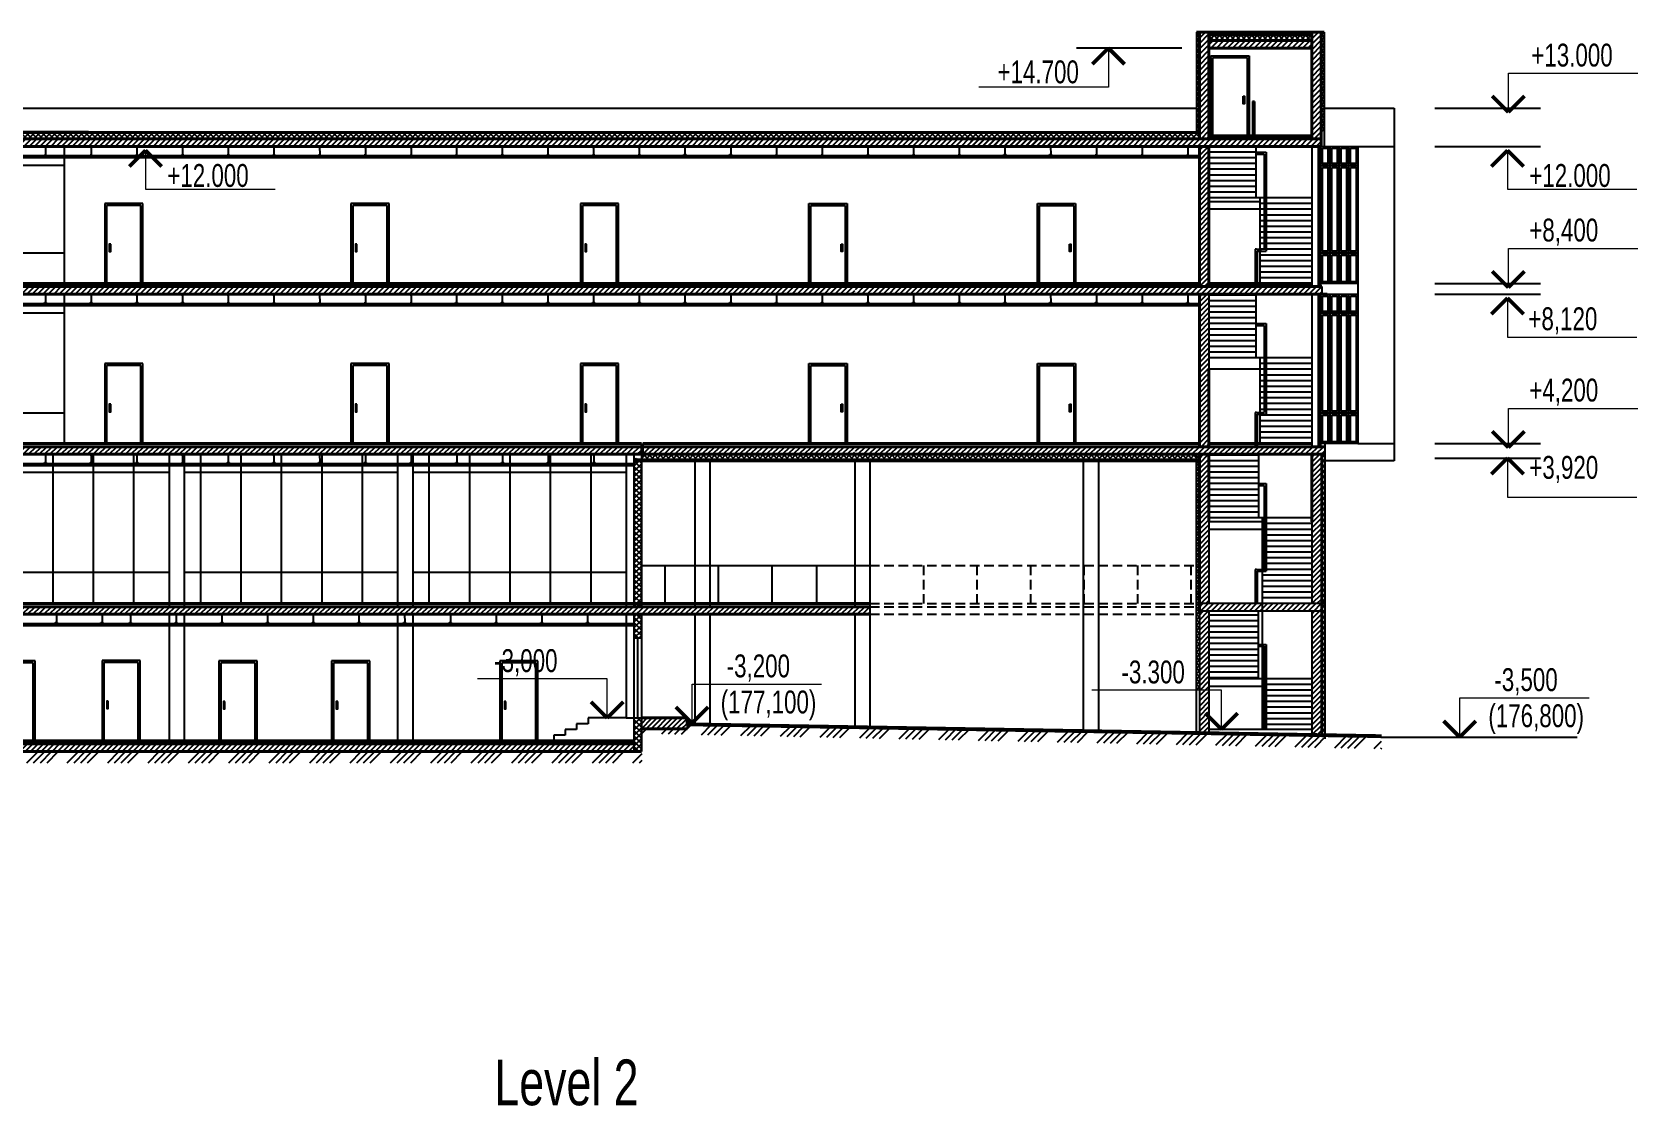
# Model space of a CAD drawing. Header units: millimetres. Extents: x 72758 to 367830, y 150032 to 293149.
# Drawn here: x 284293 to 326449, y 237085 to 265266 of the extents above; entities that cross this region are included whole.
import ezdxf

# ---------------------------------------------------------------- set-up
doc = ezdxf.new("R2010")
doc.units = ezdxf.units.MM
doc.linetypes.add('CENTER', pattern=[2, 1.25, -0.25, 0.25, -0.25])
doc.linetypes.add('HIDDEN', pattern=[0.375, 0.25, -0.125])
doc.layers.add('4', color=34, linetype='Continuous')
doc.layers.add('AX2', color=163, linetype='CENTER')
doc.styles.get("Standard").update_dxf_attribs({"font": 'Arial.ttf'})
pattern_1 = [(45, (-1134431.66, 332221.21), (-70.710678, 70.710678), [])]
pattern_2 = [(45, (-1140151.69, 332521.21), (-70.710678, 70.710678), []), (135, (-1140151.69, 332521.21), (-70.710678, -70.710678), [])]
pattern_3 = [(45, (-1140151.69, 332221.21), (-70.710678, 70.710678), []), (135, (-1140151.69, 332221.21), (-70.710678, -70.710678), [])]
pattern_4 = [(45, (-572189.51, -38287.37), (-70.710678, 70.710678), [])]
pattern_5 = [(45, (-139405.34, 317069.97), (-66.29126, 66.29126), [])]
pattern_6 = [(45, (396679.4, 424375.96), (-530.33, 530.33), []), (45, (396856.2, 424375.96), (-530.33, 530.33), []), (45, (397033, 424375.96), (-530.33, 530.33), []), (45, (397209.8, 424375.96), (-530.33, 530.33), [])]

# ---------------------------------------------------------------- blocks, each defined once
blk = doc.blocks.new('O2')
at = {"layer": 'AX2', "linetype": 'Continuous', "lineweight": 0, "ltscale": 500}
for p, q in [((0, 5.12), (17, 5.12)), ((0, 0), (0, 5.12))]:
    blk.add_line(p, q, dxfattribs=at)
at = {"layer": 'AX2', "linetype": 'Continuous', "lineweight": 0, "ltscale": 500, "const_width": 0.5}
for points in [[(0, 0), (-2.12, 2.12)], [(0, 0), (2.12, 2.12)]]:
    blk.add_lwpolyline(points, dxfattribs=at)
blk = doc.blocks.new('A$C06651536')
at = {"layer": '4', "ltscale": 2000}
for p, q in [((0, 2100), (1000, 2100)), ((0, 0), (0, 2100)), ((50, 2050), (950, 2050)), ((50, 0), (50, 2050)), ((950, 2050), (950, 0)), ((1000, 2100), (1000, 0))]:
    blk.add_line(p, q, dxfattribs=at)
blk.add_lwpolyline([(842, 1035), (878, 1035), (878, 838), (842, 838)], close=True, dxfattribs=at)

msp = doc.modelspace()

# ---------------------------------------------------------------- hatches: boundary and pattern name
at = {"ltscale": 2000}
h = msp.add_hatch(dxfattribs=at)
h.set_pattern_fill('ANSI37', color=0, scale=800, style=0)
h.set_pattern_definition([(135, (1541681.72, 336121.21), (70.710678, 70.710678), []), (45, (1541681.72, 336121.21), (70.710678, -70.710678), [])])
h.paths.add_polyline_path([(314938, 262646), (314858, 262646), (314858, 265266), (314938, 265266)])
at = {"linetype": 'Continuous', "ltscale": 2000}
h = msp.add_hatch(dxfattribs=at)
h.set_pattern_fill('ANSI31', color=0, scale=800, style=0)
h.set_pattern_definition([(45, (-575339.48, -37987.37), (-70.710678, 70.710678), [])])
h.paths.add_polyline_path([(314988, 262466), (315188, 262466), (315188, 265266), (314938, 265266), (314938, 262466)])
h.paths.add_polyline_path([(317886, 265046), (317886, 264846), (317886, 262466), (318136, 262466), (318136, 265266), (317886, 265266)])
h.paths.add_polyline_path([(315188, 264846), (317886, 264846), (317886, 265046), (315188, 265046), (315188, 264846)])
at = {"ltscale": 2000}
h = msp.add_hatch(dxfattribs=at)
h.set_pattern_fill('ANSI37', color=0, scale=800, style=0)
h.set_pattern_definition([(45, (-908608.19, 336101.21), (-70.710678, 70.710678), []), (135, (-908608.19, 336101.21), (-70.710678, -70.710678), [])])
h.paths.add_polyline_path([(317886, 265046), (315188, 265046), (315188, 265186), (317886, 265186), (317886, 265046)])
h = msp.add_hatch(dxfattribs=at)
h.set_pattern_fill('ANSI37', color=0, scale=800, style=0)
h.set_pattern_definition([(45, (-908608.19, 336121.21), (-70.710678, 70.710678), []), (135, (-908608.19, 336121.21), (-70.710678, -70.710678), [])])
h.paths.add_polyline_path([(318216, 262646), (318136, 262646), (318136, 265266), (318216, 265266)])
h = msp.add_hatch(dxfattribs=at)
h.set_pattern_fill('ANSI37', color=0, scale=800, style=0)
h.set_pattern_definition(pattern_2)
h.paths.add_polyline_path([(311828, 262486), (279267, 262486), (279267, 262626), (311828, 262626)])
h = msp.add_hatch(dxfattribs=at)
h.set_pattern_fill('ANSI31', color=0, scale=800, style=0)
h.set_pattern_definition(pattern_1)
h.paths.add_polyline_path([(312088, 262466), (281599, 262466), (281599, 262266), (312088, 262266)])
h = msp.add_hatch(dxfattribs=at)
h.set_pattern_fill('ANSI37', color=0, scale=800, style=0)
h.set_pattern_definition(pattern_2)
h.paths.add_polyline_path([(314938, 262486), (309090, 262486), (309090, 262626), (314938, 262626)])
h.paths.add_polyline_path([(308827, 262486), (309090, 262486), (309090, 262626), (308827, 262626), (308827, 262486)])
h = msp.add_hatch(dxfattribs=at)
h.set_pattern_fill('ANSI31', color=0, scale=800, style=0)
h.set_pattern_definition([(45, (-1134583.96, 332221.21), (-70.710678, 70.710678), [])])
h.paths.add_polyline_path([(308938, 262266), (314938, 262266), (314938, 262466), (308938, 262466)])
h.paths.add_polyline_path([(314938, 262266), (314988, 262266), (318138, 262266), (318136, 262466), (314988, 262466), (314938, 262466)])
at = {"linetype": 'Continuous', "ltscale": 2000}
h = msp.add_hatch(dxfattribs=at)
h.set_pattern_fill('ANSI31', color=0, scale=750, style=0)
h.set_pattern_definition(pattern_5)
h.paths.add_polyline_path([(314938, 254386), (315188, 254386), (315188, 256416), (315188, 258386), (314938, 258386)])
h.paths.add_polyline_path([(314938, 258586), (315188, 258586), (315188, 260616), (315188, 262266), (314988, 262266), (314938, 262266)])
at = {"ltscale": 2000}
h = msp.add_hatch(dxfattribs=at)
h.set_pattern_fill('ANSI31', color=0, scale=800, style=0)
h.set_pattern_definition(pattern_1)
h.paths.add_polyline_path([(278890, 258386), (278490, 258386), (271811, 258386), (271411, 258386), (264596, 258386), (264596, 258586), (271411, 258586), (271660, 258586), (271811, 258586), (278490, 258586), (278890, 258586)])
h.paths.add_polyline_path([(288085, 258386), (285138, 258386), (282254, 258386), (281854, 258386), (280483, 258386), (280087, 258386), (280083, 258386), (279935, 258386), (278931, 258386), (278931, 258586), (279935, 258586), (280083, 258586), (280483, 258586), (281854, 258586), (282254, 258586), (288085, 258586)])
h.paths.add_polyline_path([(264555, 258386), (263196, 258386), (262796, 258386), (259465, 258386), (259465, 258586), (262796, 258586), (263196, 258586), (264555, 258586)])
h = msp.add_hatch(dxfattribs=at)
h.set_pattern_fill('ANSI31', color=0, scale=800, style=0)
h.set_pattern_definition(pattern_1)
h.paths.add_polyline_path([(294088, 254186), (300088, 254186), (300088, 254386), (294088, 254386)])
h.paths.add_polyline_path([(288088, 254186), (294088, 254186), (294088, 254386), (288088, 254386)])
h.paths.add_polyline_path([(288088, 258386), (294088, 258386), (294088, 258586), (288088, 258586)])
h.paths.add_polyline_path([(294088, 258386), (300088, 258386), (300088, 258586), (294088, 258586)])
h.paths.add_polyline_path([(300088, 258386), (305888, 258386), (305888, 258586), (300088, 258586)])
h.paths.add_polyline_path([(305888, 254186), (300324, 254186), (300324, 254386), (305888, 254386)])
h.paths.add_polyline_path([(300288, 254186), (300088, 254186), (300088, 254386), (300288, 254386)])
h = msp.add_hatch(dxfattribs=at)
h.set_pattern_fill('ANSI31', color=0, scale=800, style=0)
h.set_pattern_definition(pattern_1)
h.paths.add_polyline_path([(305913, 254186), (314938, 254186), (318229, 254186), (318229, 254386), (314938, 254386), (305913, 254386)])
h.paths.add_polyline_path([(305913, 258386), (318153, 258386), (318153, 258586), (305913, 258586)])
h = msp.add_hatch(dxfattribs=at)
h.set_pattern_fill('ANSI31', color=0, scale=800, style=0)
h.set_pattern_definition(pattern_1)
h.paths.add_polyline_path([(278890, 254186), (278490, 254186), (271811, 254186), (271411, 254186), (264596, 254186), (264596, 254386), (265136, 254386), (271411, 254386), (271811, 254386), (278490, 254386), (278890, 254386)])
h.paths.add_polyline_path([(288085, 254186), (287888, 254186), (286958, 254186), (285896, 254186), (284834, 254186), (283772, 254186), (282711, 254186), (282288, 254186), (281888, 254186), (280483, 254186), (280087, 254186), (279935, 254186), (278931, 254186), (278931, 254386), (279935, 254386), (280083, 254386), (280483, 254386), (281854, 254386), (282254, 254386), (288085, 254386)])
h.paths.add_polyline_path([(264555, 254186), (264317, 254186), (264166, 254186), (263196, 254186), (262796, 254186), (259465, 254186), (259465, 254386), (262796, 254386), (263196, 254386), (264555, 254386)])
h = msp.add_hatch(dxfattribs=at)
h.set_pattern_fill('ANSI37', color=0, scale=800, style=0)
h.set_pattern_definition(pattern_3)
h.paths.add_polyline_path([(300288, 250186), (300088, 250186), (300088, 250266), (300088, 254086), (300288, 254086)])
h.paths.add_polyline_path([(300288, 249366), (300088, 249366), (300088, 249986), (300288, 249986)])
h.paths.add_polyline_path([(300288, 246674), (300088, 246674), (300088, 247266), (300288, 247266)])
h = msp.add_hatch(dxfattribs=at)
h.set_pattern_fill('ANSI37', color=0, scale=800, style=0)
h.set_pattern_definition(pattern_3)
h.paths.add_polyline_path([(300288, 254051), (300288, 254186), (300324, 254186), (314938, 254186), (314938, 254051)])
h = msp.add_hatch(dxfattribs=at)
h.set_pattern_fill('ANSI37', color=0, scale=800, style=0)
h.set_pattern_definition(pattern_3)
h.paths.add_polyline_path([(314854, 247992), (314938, 247992), (314938, 249986), (314938, 250066), (314938, 250266), (314938, 253999), (314854, 253999)])
h.paths.add_polyline_path([(318150, 250266), (318229, 250266), (318229, 254012), (318229, 254186), (318150, 254186)])
h.paths.add_polyline_path([(318229, 246717), (318229, 250066), (318150, 250066), (318150, 246719)])
h.paths.add_polyline_path([(318229, 250066), (318229, 250266), (318150, 250266), (318150, 250066)])
h.paths.add_polyline_path([(314938, 254051), (314938, 254186), (314854, 254186), (314854, 254051)])
h.paths.add_polyline_path([(314854, 253999), (314938, 253999), (314938, 254051), (314854, 254051)])
at = {"linetype": 'Continuous', "ltscale": 2000}
h = msp.add_hatch(dxfattribs=at)
h.set_pattern_fill('ANSI31', color=0, scale=750, style=0)
h.set_pattern_definition(pattern_5)
h.paths.add_polyline_path([(317888, 254186), (318150, 254186), (318150, 250266), (317888, 250266), (317888, 250416), (317888, 250566), (317888, 250716), (317888, 250866), (317888, 251016), (317888, 251166), (317888, 251316), (317888, 251466), (317888, 251616), (317888, 251766), (317888, 251916), (317888, 252066), (317888, 252216), (317888, 252366), (317888, 252416), (317888, 252516), (317888, 254186)])
h.paths.add_polyline_path([(314938, 253999), (314938, 250266), (315188, 250266), (315188, 252216), (315188, 252416), (315188, 254186), (314938, 254186), (314938, 254051)])
h.paths.add_polyline_path([(318150, 246815), (317888, 246819), (317888, 246918), (317888, 246968), (317888, 249986), (317888, 250066), (318150, 250066)])
h.paths.add_polyline_path([(315188, 247992), (315188, 248096), (315188, 248296), (315188, 249986), (315188, 250066), (314938, 250066), (314938, 249986), (314938, 247992)])
h.paths.add_polyline_path([(315188, 247298), (315188, 246968), (315188, 246918), (315188, 246865), (314938, 246870), (314938, 247992), (315188, 247992)])
h = msp.add_hatch(dxfattribs=at)
h.set_pattern_fill('ANSI31', color=0, scale=800, style=0)
h.set_pattern_definition(pattern_4)
h.paths.add_polyline_path([(300088, 249986), (299888, 249986), (294288, 249986), (293888, 249986), (288288, 249986), (287888, 249986), (282588, 249986), (282188, 249986), (280694, 249986), (280294, 249986), (278931, 249986), (278931, 250186), (280145, 250186), (280297, 250186), (280694, 250186), (287888, 250186), (288288, 250186), (293888, 250186), (294288, 250186), (299888, 250186), (300088, 250186)])
h.paths.add_polyline_path([(278698, 249986), (278698, 250186), (278490, 250186), (271811, 250186), (271605, 250186), (271605, 249986)])
h.paths.add_polyline_path([(278890, 249986), (278698, 249986), (278698, 250186), (278890, 250186)])
h = msp.add_hatch(dxfattribs=at)
h.set_pattern_fill('ANSI31', color=0, scale=800, style=0)
h.set_pattern_definition(pattern_4)
h.paths.add_polyline_path([(300088, 249986), (300288, 249986), (300288, 250186), (300088, 250186)])
h = msp.add_hatch(dxfattribs=at)
h.set_pattern_fill('ANSI31', color=0, scale=800, style=0)
h.set_pattern_definition(pattern_4)
h.paths.add_polyline_path([(300288, 249986), (301688, 249986), (302088, 249986), (305891, 249986), (306288, 249986), (306288, 250186), (305890, 250186), (302088, 250186), (301688, 250186), (300288, 250186)])
at = {"ltscale": 2000}
h = msp.add_hatch(dxfattribs=at)
h.set_pattern_fill('ANSI31', color=0, scale=800, style=0)
h.set_pattern_definition([(45, (-1137581.63, 332221.21), (-70.710678, 70.710678), [])])
h.paths.add_polyline_path([(314938, 250266), (315111, 250266), (315161, 250266), (315188, 250266), (316191, 250266), (316241, 250266), (316400, 250266), (316450, 250266), (316488, 250266), (316488, 250066), (315188, 250066), (314938, 250066)])
h.paths.add_polyline_path([(316588, 250066), (316588, 250266), (317888, 250266), (318138, 250266), (318138, 250066), (317888, 250066)])
h.paths.add_polyline_path([(316488, 250066), (316488, 250266), (316588, 250266), (316588, 250066)])
at = {"linetype": 'Continuous', "ltscale": 2000}
h = msp.add_hatch(dxfattribs=at)
h.set_pattern_fill('ANSI31', color=0, scale=750, style=0)
h.set_pattern_definition(pattern_5)
h.paths.add_polyline_path([(300288, 247266), (301477, 247266), (301488, 247255), (301488, 247099), (301488, 246979), (300288, 246979)])
h = msp.add_hatch(dxfattribs=at)
h.set_pattern_fill('ANSI34', color=0, scale=1000, style=0)
h.set_pattern_definition(pattern_6)
h.paths.add_polyline_path([(318088, 246492), (318088, 246816), (317888, 246819), (315188, 246865), (314938, 246870), (314854, 246871), (312288, 246915), (312088, 246918), (312088, 246616)])
h.paths.add_polyline_path([(312088, 246616), (312088, 246918), (311888, 246922), (306288, 247017), (306088, 247021), (306088, 246740)])
h.paths.add_polyline_path([(300288, 246860), (301888, 246827), (306088, 246740), (306088, 247021), (305892, 247024), (302088, 247089), (301688, 247096), (301488, 247099), (301488, 246979), (300288, 246979)])
h.paths.add_polyline_path([(319722, 246458), (319722, 246766), (319722, 246788), (318229, 246813), (318150, 246815), (318088, 246816), (318088, 246492)])
at = {"ltscale": 2000}
h = msp.add_hatch(dxfattribs=at)
h.set_pattern_fill('ANSI37', color=0, scale=800, style=0)
h.set_pattern_definition(pattern_3)
h.paths.add_polyline_path([(300088, 246386), (300288, 246386), (300288, 246684), (300088, 246684), (300088, 246684), (300088, 246386), (300088, 246386)])
at = {"linetype": 'Continuous', "ltscale": 2000}
h = msp.add_hatch(dxfattribs=at)
h.set_pattern_fill('ANSI34', color=0, scale=1000, style=0)
h.set_pattern_definition(pattern_6)
h.paths.add_polyline_path([(264625, 246386), (300307, 246386), (300307, 246091), (264625, 246091)])
h = msp.add_hatch(dxfattribs=at)
h.set_pattern_fill('ANSI31', color=0, scale=800, style=0)
h.set_pattern_definition(pattern_4)
h.paths.add_polyline_path([(294088, 246386), (294088, 246586), (293888, 246586), (288288, 246586), (288088, 246586), (288088, 246386)])
h.paths.add_polyline_path([(299888, 246386), (299888, 246586), (294288, 246586), (294088, 246586), (294088, 246386)])
h.paths.add_polyline_path([(288088, 246386), (288088, 246586), (287888, 246586), (282588, 246586), (282388, 246586), (282388, 246386)])
h.paths.add_polyline_path([(282388, 246386), (282388, 246586), (282188, 246586), (280498, 246586), (280498, 246386)])
h.paths.add_polyline_path([(280498, 246386), (278931, 246386), (278931, 246586), (280294, 246586), (280498, 246586)])
h.paths.add_polyline_path([(278890, 246386), (278698, 246386), (278698, 246586), (278890, 246586)])
h = msp.add_hatch(dxfattribs=at)
h.set_pattern_fill('ANSI31', color=0, scale=800, style=0)
h.set_pattern_definition(pattern_4)
h.paths.add_polyline_path([(300088, 246386), (300088, 246386), (300088, 246586), (300088, 246586), (299888, 246586), (299888, 246386)])

# ---------------------------------------------------------------- linework, layer by layer
at = {"color": 0, "lineweight": 40, "ltscale": 2000}
for p, q in [((314858, 265266), (318216, 265266)), ((314938, 265266), (314938, 262466)), ((315188, 265266), (315188, 262466)), ((317886, 265266), (317886, 265046)), ((318136, 265266), (318138, 262266)), ((315188, 265046), (317886, 265046)), ((315188, 264846), (317886, 264846)), ((317886, 265046), (317886, 264846)), ((317886, 264846), (317886, 262466)), ((279067, 262266), (314988, 262266)), ((279267, 262466), (318136, 262466)), ((314938, 262266), (314938, 258586)), ((314988, 262266), (318138, 262266)), ((315188, 262546), (317886, 262546)), ((315188, 262266), (315188, 260616)), ((315188, 260616), (315188, 258586)), ((278931, 258666), (314938, 258666)), ((278931, 258586), (318153, 258586)), ((315188, 258666), (317888, 258666)), ((317888, 258666), (315188, 258666)), ((278931, 258386), (318288, 258386)), ((314938, 258386), (314938, 254386)), ((315188, 256416), (315188, 254386)), ((315188, 256416), (315188, 254386)), ((315188, 256416), (315188, 254386)), ((278931, 254466), (300288, 254466)), ((278931, 254386), (300288, 254386)), ((300324, 254466), (314938, 254466)), ((300324, 254386), (314938, 254386)), ((314938, 254386), (318229, 254386)), ((317888, 254466), (315188, 254466)), ((316332, 254466), (315188, 254466)), ((278931, 254186), (300288, 254186)), ((300324, 254186), (314938, 254186)), ((314938, 254186), (318229, 254186)), ((314938, 254186), (314938, 249986)), ((315188, 254186), (315188, 252416)), ((317888, 254186), (317888, 252416)), ((318150, 254186), (318150, 246815)), ((278931, 250266), (293888, 250266)), ((278931, 250186), (293888, 250186)), ((293888, 250266), (306288, 250266)), ((293888, 250186), (306288, 250186)), ((278931, 249986), (293888, 249986)), ((293888, 249986), (306288, 249986)), ((300288, 247266), (301488, 247266)), ((301488, 247266), (301488, 247099)), ((278931, 246666), (300088, 246666)), ((301488, 246979), (300288, 246979)), ((278931, 246586), (300088, 246586)), ((278931, 246386), (300288, 246386))]:
    msp.add_line(p, q, dxfattribs=at)
at = {"color": 0, "ltscale": 2000}
for p, q in [((314858, 265266), (314858, 262646)), ((315188, 265206), (317886, 265206)), ((315188, 265186), (317886, 265186)), ((318216, 265266), (318216, 262266)), ((314476, 264846), (311711, 264846)), ((315188, 264846), (315188, 262466)), ((315188, 264846), (315188, 262466)), ((278890, 263266), (314858, 263266)), ((316332, 263446), (316332, 262546)), ((316382, 263446), (316332, 263446)), ((316382, 263446), (316382, 262546)), ((318216, 263266), (320048, 263266)), ((321118, 263266), (323889, 263266)), ((279267, 262646), (314938, 262646)), ((285774, 262646), (279267, 262646)), ((279267, 262626), (314938, 262626)), ((285774, 262626), (279267, 262626)), ((279267, 262486), (314938, 262486)), ((315188, 262266), (315188, 260816)), ((315188, 262266), (315188, 260816)), ((316420, 262266), (316420, 260916)), ((317888, 262266), (317888, 260816)), ((317888, 262266), (317888, 260816)), ((318008, 262266), (320048, 262266)), ((321118, 262266), (323889, 262266)), ((314938, 262016), (280297, 262016)), ((314938, 261966), (280297, 261966)), ((316420, 262116), (315188, 262116)), ((316420, 261966), (315188, 261966)), ((316420, 261816), (315188, 261816)), ((316420, 262116), (316688, 262116)), ((316420, 262066), (316638, 262066)), ((316638, 262066), (316638, 259566)), ((316688, 262116), (316688, 259516)), ((316420, 261666), (315188, 261666)), ((316420, 261516), (315188, 261516)), ((316420, 261366), (315188, 261366)), ((316420, 261216), (315188, 261216)), ((316420, 261066), (315188, 261066)), ((316620, 260916), (315188, 260916)), ((316520, 260816), (315188, 260816)), ((315188, 260616), (315188, 258586)), ((315188, 260616), (315188, 258586)), ((316520, 260616), (315188, 260616)), ((316520, 260916), (316520, 258666)), ((317888, 260766), (316520, 260766)), ((317888, 260766), (316520, 260766)), ((317888, 260616), (316520, 260616)), ((317888, 260616), (316520, 260616)), ((317888, 260916), (316620, 260916)), ((317888, 260816), (317888, 260616)), ((317888, 260616), (317888, 258586)), ((317888, 260616), (317888, 258586)), ((317888, 260466), (316520, 260466)), ((317888, 260316), (316520, 260316)), ((317888, 260166), (316520, 260166)), ((317888, 260016), (316520, 260016)), ((317888, 259866), (316520, 259866)), ((317888, 259716), (316520, 259716)), ((316438, 259566), (316400, 259566)), ((316400, 259566), (316400, 258666)), ((316438, 259566), (316570, 259566)), ((316450, 259516), (316450, 258666)), ((316450, 259516), (316688, 259516)), ((317888, 259566), (316520, 259566)), ((317888, 259416), (316520, 259416)), ((317888, 259266), (316520, 259266)), ((317888, 259116), (316520, 259116)), ((317888, 258966), (316520, 258966)), ((317888, 258816), (316520, 258816)), ((317888, 258666), (316520, 258666)), ((321118, 258666), (323889, 258666)), ((314938, 258136), (280297, 258136)), ((314938, 258086), (280297, 258086)), ((315188, 258386), (315188, 256616)), ((315188, 258386), (315188, 256616)), ((315188, 258386), (315188, 256616)), ((315188, 258386), (315188, 256616)), ((315188, 258386), (315188, 256616)), ((315188, 258386), (315188, 256416)), ((316420, 258366), (315188, 258366)), ((316420, 258366), (315188, 258366)), ((316420, 258216), (315188, 258216)), ((316420, 258066), (315188, 258066)), ((316420, 258386), (317888, 258386)), ((316420, 258386), (316420, 256716)), ((317888, 258386), (317888, 256616)), ((317888, 258386), (317888, 256616)), ((317888, 258386), (317888, 256616)), ((317888, 258386), (317888, 256616)), ((321118, 258386), (323889, 258386)), ((316420, 257916), (315188, 257916)), ((316420, 257766), (315188, 257766)), ((316420, 257616), (315188, 257616)), ((316420, 257616), (316688, 257616)), ((316688, 257616), (316688, 255236)), ((316420, 257466), (315188, 257466)), ((316420, 257316), (315188, 257316)), ((316420, 257166), (315188, 257166)), ((316420, 257566), (316638, 257566)), ((316638, 257566), (316638, 255286)), ((316420, 257016), (315188, 257016)), ((316420, 256866), (315188, 256866)), ((316620, 256716), (315188, 256716)), ((316520, 256416), (315188, 256416)), ((316520, 256716), (316520, 254466)), ((317888, 256566), (316520, 256566)), ((317888, 256416), (316520, 256416)), ((316570, 256416), (316520, 256416)), ((317888, 256716), (316620, 256716)), ((317888, 256616), (317888, 256416)), ((317888, 256416), (317888, 254386)), ((317888, 256416), (317888, 254386)), ((317888, 256266), (316520, 256266)), ((317888, 256116), (316520, 256116)), ((317888, 255966), (316520, 255966)), ((317888, 255816), (316520, 255816)), ((317888, 255666), (316520, 255666)), ((317888, 255516), (316520, 255516)), ((316438, 255286), (316400, 255286)), ((316400, 255286), (316400, 254386)), ((316438, 255286), (316638, 255286)), ((316450, 255236), (316450, 254386)), ((316450, 255236), (316688, 255236)), ((317888, 255366), (316520, 255366)), ((317888, 255216), (316520, 255216)), ((317888, 255066), (316520, 255066)), ((317888, 254916), (316520, 254916)), ((317888, 254766), (316520, 254766)), ((315188, 254466), (317888, 254466)), ((317888, 254616), (316520, 254616)), ((317888, 254466), (316520, 254466)), ((319099, 254466), (320048, 254466)), ((321118, 254466), (323889, 254466)), ((300088, 253936), (280297, 253936)), ((300088, 253886), (280297, 253886)), ((287888, 254186), (287888, 250186)), ((288288, 254186), (288288, 250186)), ((293888, 254186), (293888, 250186)), ((294288, 254186), (294288, 250186)), ((299888, 254186), (299888, 250186)), ((314938, 254051), (300088, 254051)), ((314938, 253999), (300088, 253999)), ((300288, 254186), (300288, 250186)), ((301688, 253999), (301688, 250186)), ((302088, 253999), (302088, 250186)), ((305888, 253999), (305890, 250186)), ((306288, 253999), (306288, 247004)), ((311888, 253999), (311888, 246891)), ((312288, 253999), (312288, 246882)), ((316488, 254166), (315188, 254166)), ((315188, 254106), (315188, 252216)), ((316488, 254016), (315188, 254016)), ((316488, 253866), (315188, 253866)), ((316420, 254186), (317888, 254186)), ((316488, 254186), (316488, 252516)), ((320048, 254012), (318229, 254012)), ((321118, 254086), (323889, 254086)), ((316488, 253716), (315188, 253716)), ((316488, 253716), (315188, 253716)), ((316488, 253566), (315188, 253566)), ((316488, 253566), (315188, 253566)), ((316488, 253416), (315188, 253416)), ((316488, 253416), (316688, 253416)), ((316488, 253366), (316638, 253366)), ((316638, 253366), (316638, 251166)), ((316688, 253416), (316688, 251116)), ((316488, 253266), (315188, 253266)), ((316488, 253116), (315188, 253116)), ((316488, 252966), (315188, 252966)), ((316488, 252816), (315188, 252816)), ((316488, 252666), (315188, 252666)), ((316620, 252516), (315188, 252516)), ((316588, 252416), (315188, 252416)), ((315188, 252216), (315188, 250266)), ((315188, 252216), (315188, 250266)), ((316588, 252216), (315188, 252216)), ((316588, 252516), (316588, 250266)), ((317888, 252366), (316588, 252366)), ((317888, 252216), (316588, 252216)), ((317888, 252516), (316620, 252516)), ((317888, 252416), (317888, 252216)), ((317888, 252216), (317888, 250266)), ((317888, 252066), (316588, 252066)), ((317888, 251916), (316588, 251916)), ((317888, 251766), (316588, 251766)), ((300288, 251266), (306288, 251266)), ((300900, 251266), (300900, 250266)), ((302305, 251266), (302305, 250266)), ((303710, 251266), (303710, 250266)), ((304883, 251266), (304883, 250266)), ((317888, 251616), (316588, 251616)), ((317888, 251466), (316588, 251466)), ((317888, 251316), (316588, 251316)), ((316438, 251166), (316400, 251166)), ((316400, 251166), (316400, 250266)), ((316438, 251166), (316570, 251166)), ((316450, 251116), (316450, 250266)), ((316450, 251116), (316688, 251116)), ((317888, 251166), (316588, 251166)), ((317888, 251016), (316588, 251016)), ((317888, 250866), (316588, 250866)), ((317888, 250716), (316588, 250716)), ((317888, 250566), (316588, 250566)), ((317888, 250416), (316588, 250416)), ((318229, 250266), (314938, 250266)), ((318229, 250066), (314938, 250066)), ((315188, 250066), (315188, 249986)), ((316420, 250266), (316382, 250266)), ((316488, 248296), (316488, 250066)), ((317888, 250266), (316520, 250266)), ((317888, 250066), (317888, 249986)), ((286385, 249736), (264985, 249736)), ((286385, 249686), (264985, 249686)), ((300088, 249736), (286129, 249736)), ((300088, 249686), (286129, 249686)), ((287888, 249986), (287888, 246586)), ((288288, 249986), (288288, 246586)), ((293888, 249986), (293888, 246586)), ((294288, 249986), (294288, 246586)), ((299888, 249986), (299888, 247266)), ((300288, 249986), (300288, 246386)), ((301688, 249986), (301688, 247098)), ((302088, 249986), (302088, 247090)), ((305891, 249986), (305892, 247013)), ((314938, 249986), (314938, 246870)), ((315188, 249986), (315188, 246865)), ((316488, 249966), (315188, 249966)), ((316488, 249816), (315188, 249816)), ((316488, 249666), (315188, 249666)), ((317888, 249986), (317888, 246819)), ((316488, 249516), (315188, 249516)), ((316488, 249366), (315188, 249366)), ((316488, 249216), (315188, 249216)), ((316488, 249196), (316688, 249196)), ((316488, 249146), (316638, 249146)), ((316638, 249146), (316638, 246968)), ((316688, 249196), (316688, 246968)), ((316488, 249066), (315188, 249066)), ((316488, 248916), (315188, 248916)), ((316488, 248766), (315188, 248766)), ((316488, 248616), (315188, 248616)), ((316488, 248466), (315188, 248466)), ((316488, 248316), (315188, 248316)), ((317888, 248296), (315188, 248296)), ((316588, 248096), (315188, 248096)), ((317888, 248146), (316588, 248146)), ((317888, 247996), (316588, 247996)), ((317888, 247846), (316588, 247846)), ((317888, 247696), (316588, 247696)), ((317888, 247546), (316588, 247546)), ((317888, 247396), (316588, 247396)), ((317888, 247246), (316588, 247246)), ((317888, 247096), (316588, 247096))]:
    msp.add_line(p, q, dxfattribs=at)
at = {"color": 0, "linetype": 'Continuous', "ltscale": 2000}
for p, q in [((320048, 263266), (320048, 254012)), ((284616, 262257), (284667, 262257)), ((284641, 262267), (284642, 262049)), ((285138, 262266), (285138, 258666)), ((285816, 262256), (285867, 262256)), ((285841, 262266), (285842, 262048)), ((287016, 262255), (287067, 262255)), ((287041, 262265), (287042, 262047)), ((288216, 262254), (288267, 262254)), ((288241, 262264), (288242, 262046)), ((289416, 262253), (289467, 262253)), ((289441, 262263), (289442, 262045)), ((290616, 262252), (290667, 262252)), ((290641, 262262), (290642, 262044)), ((291816, 262251), (291867, 262251)), ((291841, 262261), (291842, 262043)), ((293016, 262250), (293067, 262250)), ((293041, 262260), (293042, 262042)), ((294216, 262249), (294267, 262249)), ((294241, 262259), (294242, 262041)), ((295407, 262253), (295458, 262253)), ((295432, 262263), (295433, 262046)), ((296607, 262252), (296658, 262252)), ((296632, 262262), (296633, 262045)), ((297807, 262251), (297858, 262251)), ((297832, 262261), (297833, 262044)), ((299007, 262250), (299058, 262250)), ((299032, 262260), (299033, 262043)), ((300207, 262249), (300258, 262249)), ((300232, 262259), (300233, 262042)), ((301407, 262259), (301458, 262259)), ((301432, 262269), (301433, 262051)), ((302607, 262258), (302658, 262258)), ((302607, 262258), (302658, 262258)), ((302632, 262268), (302633, 262050)), ((302632, 262268), (302633, 262050)), ((303807, 262257), (303858, 262257)), ((303807, 262257), (303858, 262257)), ((303832, 262267), (303833, 262049)), ((303832, 262267), (303833, 262049)), ((305007, 262256), (305058, 262256)), ((305007, 262256), (305058, 262256)), ((305032, 262266), (305033, 262048)), ((305032, 262266), (305033, 262048)), ((306207, 262255), (306258, 262255)), ((306232, 262265), (306233, 262047)), ((307407, 262256), (307458, 262256)), ((307432, 262266), (307433, 262048)), ((308607, 262255), (308658, 262255)), ((308632, 262265), (308633, 262047)), ((309807, 262259), (309858, 262259)), ((309832, 262269), (309833, 262051)), ((311007, 262258), (311058, 262258)), ((311032, 262268), (311033, 262050)), ((312207, 262257), (312258, 262257)), ((312232, 262267), (312233, 262049)), ((313407, 262256), (313458, 262256)), ((313432, 262266), (313433, 262048)), ((314607, 262256), (314658, 262256)), ((314632, 262266), (314633, 262048)), ((318052, 262266), (318052, 258586)), ((318088, 262266), (318088, 258586)), ((318116, 262266), (318116, 258586)), ((319099, 262266), (319099, 254466)), ((284614, 262017), (284614, 262049)), ((284614, 262049), (284673, 262049)), ((284673, 262017), (284673, 262049)), ((285814, 262016), (285814, 262048)), ((285814, 262048), (285873, 262048)), ((285873, 262016), (285873, 262048)), ((287014, 262015), (287014, 262047)), ((287014, 262047), (287073, 262047)), ((287073, 262015), (287073, 262047)), ((288214, 262014), (288214, 262046)), ((288214, 262046), (288273, 262046)), ((288273, 262014), (288273, 262046)), ((289414, 262013), (289414, 262045)), ((289414, 262045), (289473, 262045)), ((289473, 262013), (289473, 262045)), ((290614, 262012), (290614, 262044)), ((290614, 262044), (290673, 262044)), ((290673, 262012), (290673, 262044)), ((291814, 262011), (291814, 262043)), ((291814, 262043), (291873, 262043)), ((291873, 262011), (291873, 262043)), ((293014, 262010), (293014, 262042)), ((293014, 262042), (293073, 262042)), ((293073, 262010), (293073, 262042)), ((294214, 262009), (294214, 262041)), ((294214, 262041), (294273, 262041)), ((294273, 262009), (294273, 262041)), ((295405, 262013), (295405, 262046)), ((295405, 262046), (295464, 262046)), ((295464, 262013), (295464, 262046)), ((296605, 262012), (296605, 262045)), ((296605, 262045), (296664, 262045)), ((296664, 262012), (296664, 262045)), ((297805, 262011), (297805, 262044)), ((297805, 262044), (297864, 262044)), ((297864, 262011), (297864, 262044)), ((299005, 262010), (299005, 262043)), ((299005, 262043), (299064, 262043)), ((299064, 262010), (299064, 262043)), ((300205, 262009), (300205, 262042)), ((300205, 262042), (300264, 262042)), ((300264, 262009), (300264, 262042)), ((301405, 262019), (301405, 262051)), ((301405, 262051), (301464, 262051)), ((301464, 262019), (301464, 262051)), ((302605, 262018), (302605, 262050)), ((302605, 262050), (302664, 262050)), ((302605, 262018), (302605, 262050)), ((302605, 262050), (302664, 262050)), ((302664, 262018), (302664, 262050)), ((302664, 262018), (302664, 262050)), ((303805, 262017), (303805, 262049)), ((303805, 262049), (303864, 262049)), ((303805, 262017), (303805, 262049)), ((303805, 262049), (303864, 262049)), ((303864, 262017), (303864, 262049)), ((303864, 262017), (303864, 262049)), ((305005, 262016), (305005, 262048)), ((305005, 262048), (305064, 262048)), ((305005, 262016), (305005, 262048)), ((305005, 262048), (305064, 262048)), ((305064, 262016), (305064, 262048)), ((305064, 262016), (305064, 262048)), ((306205, 262015), (306205, 262047)), ((306205, 262047), (306264, 262047)), ((306264, 262015), (306264, 262047)), ((307405, 262016), (307405, 262048)), ((307405, 262048), (307464, 262048)), ((307464, 262016), (307464, 262048)), ((308605, 262015), (308605, 262047)), ((308605, 262047), (308664, 262047)), ((308664, 262015), (308664, 262047)), ((309805, 262019), (309805, 262051)), ((309805, 262051), (309864, 262051)), ((309864, 262019), (309864, 262051)), ((311005, 262018), (311005, 262050)), ((311005, 262050), (311064, 262050)), ((311064, 262018), (311064, 262050)), ((312205, 262017), (312205, 262049)), ((312205, 262049), (312264, 262049)), ((312264, 262017), (312264, 262049)), ((313405, 262016), (313405, 262048)), ((313405, 262048), (313464, 262048)), ((313464, 262016), (313464, 262048)), ((314605, 262016), (314605, 262048)), ((314605, 262048), (314664, 262048)), ((314664, 262016), (314664, 262048)), ((285138, 261766), (280694, 261766)), ((285138, 259466), (280694, 259466)), ((318153, 258586), (318153, 258386)), ((284614, 258137), (284614, 258169)), ((284614, 258169), (284673, 258169)), ((284616, 258377), (284667, 258377)), ((284641, 258387), (284642, 258169)), ((284673, 258137), (284673, 258169)), ((285138, 258386), (285138, 254466)), ((285814, 258136), (285814, 258168)), ((285814, 258168), (285873, 258168)), ((285816, 258376), (285867, 258376)), ((285841, 258386), (285842, 258168)), ((285873, 258136), (285873, 258168)), ((287014, 258135), (287014, 258167)), ((287014, 258167), (287073, 258167)), ((287016, 258375), (287067, 258375)), ((287041, 258385), (287042, 258167)), ((287073, 258135), (287073, 258167)), ((288214, 258134), (288214, 258166)), ((288214, 258166), (288273, 258166)), ((288216, 258374), (288267, 258374)), ((288241, 258384), (288242, 258166)), ((288273, 258134), (288273, 258166)), ((289414, 258133), (289414, 258165)), ((289414, 258165), (289473, 258165)), ((289416, 258373), (289467, 258373)), ((289441, 258383), (289442, 258165)), ((289473, 258133), (289473, 258165)), ((290614, 258132), (290614, 258164)), ((290614, 258164), (290673, 258164)), ((290616, 258372), (290667, 258372)), ((290641, 258382), (290642, 258164)), ((290673, 258132), (290673, 258164)), ((291814, 258131), (291814, 258163)), ((291814, 258163), (291873, 258163)), ((291816, 258371), (291867, 258371)), ((291841, 258381), (291842, 258163)), ((291873, 258131), (291873, 258163)), ((293014, 258130), (293014, 258162)), ((293014, 258162), (293073, 258162)), ((293016, 258370), (293067, 258370)), ((293041, 258380), (293042, 258162)), ((293073, 258130), (293073, 258162)), ((294214, 258129), (294214, 258161)), ((294214, 258161), (294273, 258161)), ((294216, 258369), (294267, 258369)), ((294241, 258379), (294242, 258161)), ((294273, 258129), (294273, 258161)), ((295405, 258140), (295405, 258172)), ((295405, 258172), (295464, 258172)), ((295407, 258380), (295458, 258380)), ((295432, 258390), (295433, 258172)), ((295464, 258140), (295464, 258172)), ((296605, 258139), (296605, 258171)), ((296605, 258171), (296664, 258171)), ((296607, 258379), (296658, 258379)), ((296632, 258389), (296633, 258171)), ((296664, 258139), (296664, 258171)), ((297805, 258138), (297805, 258170)), ((297805, 258170), (297864, 258170)), ((297807, 258378), (297858, 258378)), ((297832, 258388), (297833, 258170)), ((297864, 258138), (297864, 258170)), ((299005, 258137), (299005, 258169)), ((299005, 258169), (299064, 258169)), ((299007, 258377), (299058, 258377)), ((299032, 258387), (299033, 258169)), ((299064, 258137), (299064, 258169)), ((300205, 258136), (300205, 258168)), ((300205, 258168), (300264, 258168)), ((300207, 258376), (300258, 258376)), ((300232, 258386), (300233, 258168)), ((300264, 258136), (300264, 258168)), ((301405, 258139), (301405, 258171)), ((301405, 258171), (301464, 258171)), ((301407, 258379), (301458, 258379)), ((301432, 258389), (301433, 258171)), ((301464, 258139), (301464, 258171)), ((302605, 258138), (302605, 258170)), ((302605, 258170), (302664, 258170)), ((302605, 258138), (302605, 258170)), ((302605, 258170), (302664, 258170)), ((302607, 258378), (302658, 258378)), ((302607, 258378), (302658, 258378)), ((302632, 258388), (302633, 258170)), ((302632, 258388), (302633, 258170)), ((302664, 258138), (302664, 258170)), ((302664, 258138), (302664, 258170)), ((303805, 258137), (303805, 258169)), ((303805, 258169), (303864, 258169)), ((303805, 258137), (303805, 258169)), ((303805, 258169), (303864, 258169)), ((303807, 258377), (303858, 258377)), ((303807, 258377), (303858, 258377)), ((303832, 258387), (303833, 258169)), ((303832, 258387), (303833, 258169)), ((303864, 258137), (303864, 258169)), ((303864, 258137), (303864, 258169)), ((305005, 258136), (305005, 258168)), ((305005, 258168), (305064, 258168)), ((305005, 258136), (305005, 258168)), ((305005, 258168), (305064, 258168)), ((305007, 258376), (305058, 258376)), ((305007, 258376), (305058, 258376)), ((305032, 258386), (305033, 258168)), ((305032, 258386), (305033, 258168)), ((305064, 258136), (305064, 258168)), ((305064, 258136), (305064, 258168)), ((306205, 258135), (306205, 258167)), ((306205, 258167), (306264, 258167)), ((306207, 258375), (306258, 258375)), ((306232, 258385), (306233, 258167)), ((306264, 258135), (306264, 258167)), ((307405, 258136), (307405, 258168)), ((307405, 258168), (307464, 258168)), ((307407, 258376), (307458, 258376)), ((307432, 258386), (307433, 258168)), ((307464, 258136), (307464, 258168)), ((308605, 258135), (308605, 258167)), ((308605, 258167), (308664, 258167)), ((308607, 258375), (308658, 258375)), ((308632, 258385), (308633, 258167)), ((308664, 258135), (308664, 258167)), ((309805, 258139), (309805, 258171)), ((309805, 258171), (309864, 258171)), ((309807, 258379), (309858, 258379)), ((309832, 258389), (309833, 258171)), ((309864, 258139), (309864, 258171)), ((311005, 258138), (311005, 258170)), ((311005, 258170), (311064, 258170)), ((311007, 258378), (311058, 258378)), ((311032, 258388), (311033, 258170)), ((311064, 258138), (311064, 258170)), ((312205, 258137), (312205, 258169)), ((312205, 258169), (312264, 258169)), ((312207, 258377), (312258, 258377)), ((312232, 258387), (312233, 258169)), ((312264, 258137), (312264, 258169)), ((313405, 258136), (313405, 258168)), ((313405, 258168), (313464, 258168)), ((313407, 258376), (313458, 258376)), ((313432, 258386), (313433, 258168)), ((313464, 258136), (313464, 258168)), ((314605, 258136), (314605, 258168)), ((314605, 258168), (314664, 258168)), ((314607, 258376), (314658, 258376)), ((314632, 258386), (314633, 258168)), ((314664, 258136), (314664, 258168)), ((318052, 258386), (318052, 254386)), ((318088, 258386), (318088, 254386)), ((318116, 258386), (318116, 254386)), ((285138, 257886), (280694, 257886)), ((285138, 255266), (280694, 255266)), ((284834, 254206), (284834, 250286)), ((285896, 254206), (285896, 250286)), ((286958, 254206), (286958, 250286)), ((288711, 254206), (288711, 250286)), ((289772, 254206), (289772, 250286)), ((290834, 254206), (290834, 250286)), ((291896, 254206), (291896, 250286)), ((292958, 254206), (292958, 250286)), ((294711, 254206), (294711, 250286)), ((295772, 254206), (295772, 250286)), ((296834, 254206), (296834, 250286)), ((297896, 254206), (297896, 250286)), ((298958, 254206), (298958, 250286)), ((300288, 254186), (300288, 254466)), ((300324, 254466), (300324, 254186)), ((318229, 254466), (318229, 246717)), ((284614, 253937), (284614, 253969)), ((284614, 253969), (284673, 253969)), ((284616, 254177), (284667, 254177)), ((284641, 254187), (284642, 253969)), ((284673, 253937), (284673, 253969)), ((285814, 253936), (285814, 253968)), ((285814, 253968), (285873, 253968)), ((285816, 254176), (285867, 254176)), ((285841, 254186), (285842, 253968)), ((285873, 253936), (285873, 253968)), ((287014, 253935), (287014, 253967)), ((287014, 253967), (287073, 253967)), ((287016, 254175), (287067, 254175)), ((287041, 254185), (287042, 253967)), ((287073, 253935), (287073, 253967)), ((288214, 253934), (288214, 253966)), ((288214, 253966), (288273, 253966)), ((288216, 254174), (288267, 254174)), ((288241, 254184), (288242, 253966)), ((288273, 253934), (288273, 253966)), ((289414, 253937), (289414, 253969)), ((289414, 253969), (289473, 253969)), ((289416, 254177), (289467, 254177)), ((289441, 254187), (289442, 253969)), ((289473, 253937), (289473, 253969)), ((290614, 253936), (290614, 253968)), ((290614, 253968), (290673, 253968)), ((290616, 254176), (290667, 254176)), ((290641, 254186), (290642, 253968)), ((290673, 253936), (290673, 253968)), ((291814, 253937), (291814, 253969)), ((291814, 253969), (291873, 253969)), ((291816, 254177), (291867, 254177)), ((291841, 254187), (291842, 253969)), ((291873, 253937), (291873, 253969)), ((293014, 253937), (293014, 253969)), ((293014, 253969), (293073, 253969)), ((293016, 254177), (293067, 254177)), ((293041, 254187), (293042, 253969)), ((293073, 253937), (293073, 253969)), ((294214, 253937), (294214, 253969)), ((294214, 253969), (294273, 253969)), ((294216, 254177), (294267, 254177)), ((294241, 254187), (294242, 253969)), ((294273, 253937), (294273, 253969)), ((295414, 253937), (295414, 253969)), ((295414, 253969), (295473, 253969)), ((295416, 254177), (295467, 254177)), ((295441, 254187), (295442, 253969)), ((295473, 253937), (295473, 253969)), ((296614, 253937), (296614, 253969)), ((296614, 253969), (296673, 253969)), ((296616, 254177), (296667, 254177)), ((296641, 254187), (296642, 253969)), ((296673, 253937), (296673, 253969)), ((297814, 253937), (297814, 253969)), ((297814, 253969), (297873, 253969)), ((297816, 254177), (297866, 254177)), ((297841, 254187), (297842, 253969)), ((297873, 253937), (297873, 253969)), ((299014, 253936), (299014, 253968)), ((299014, 253968), (299073, 253968)), ((299016, 254176), (299066, 254176)), ((299041, 254186), (299042, 253968)), ((299073, 253936), (299073, 253968)), ((300088, 254186), (300088, 250186)), ((300324, 254186), (300288, 254186)), ((314854, 254186), (314854, 246871)), ((287888, 253706), (280694, 253706)), ((293888, 253706), (288288, 253706)), ((299888, 253706), (294288, 253706)), ((287888, 251086), (280694, 251086)), ((293888, 251086), (288288, 251086)), ((299888, 251086), (294288, 251086)), ((289273, 249988), (289274, 249770)), ((316588, 250266), (316588, 246968)), ((284901, 249737), (284901, 249769)), ((284901, 249769), (284960, 249769)), ((284904, 249977), (284954, 249977)), ((284929, 249987), (284930, 249769)), ((284960, 249737), (284960, 249769)), ((286101, 249737), (286101, 249769)), ((286101, 249769), (286160, 249769)), ((286104, 249977), (286154, 249977)), ((286129, 249987), (286130, 249769)), ((286160, 249737), (286160, 249769)), ((286846, 249736), (286846, 249768)), ((286846, 249768), (286905, 249768)), ((286848, 249976), (286898, 249976)), ((286873, 249986), (286874, 249768)), ((286905, 249736), (286905, 249768)), ((288046, 249737), (288046, 249769)), ((288046, 249769), (288105, 249769)), ((288048, 249977), (288098, 249977)), ((288073, 249987), (288074, 249769)), ((288105, 249737), (288105, 249769)), ((289246, 249738), (289246, 249770)), ((289246, 249770), (289305, 249770)), ((289248, 249978), (289298, 249978)), ((289305, 249738), (289305, 249770)), ((290446, 249737), (290446, 249769)), ((290446, 249769), (290505, 249769)), ((290448, 249977), (290498, 249977)), ((290473, 249987), (290474, 249769)), ((290505, 249737), (290505, 249769)), ((291646, 249737), (291646, 249769)), ((291646, 249769), (291705, 249769)), ((291648, 249977), (291698, 249977)), ((291673, 249987), (291674, 249769)), ((291705, 249737), (291705, 249769)), ((292846, 249737), (292846, 249769)), ((292846, 249769), (292905, 249769)), ((292848, 249977), (292898, 249977)), ((292873, 249987), (292874, 249769)), ((292905, 249737), (292905, 249769)), ((294046, 249737), (294046, 249769)), ((294046, 249769), (294105, 249769)), ((294048, 249977), (294098, 249977)), ((294073, 249987), (294074, 249769)), ((294105, 249737), (294105, 249769)), ((295246, 249737), (295246, 249769)), ((295246, 249769), (295305, 249769)), ((295248, 249977), (295298, 249977)), ((295273, 249987), (295274, 249769)), ((295305, 249737), (295305, 249769)), ((296446, 249737), (296446, 249769)), ((296446, 249769), (296505, 249769)), ((296448, 249977), (296498, 249977)), ((296473, 249987), (296474, 249769)), ((296505, 249737), (296505, 249769)), ((297646, 249737), (297646, 249769)), ((297646, 249769), (297705, 249769)), ((297648, 249977), (297698, 249977)), ((297673, 249987), (297674, 249769)), ((297705, 249737), (297705, 249769)), ((298846, 249737), (298846, 249769)), ((298846, 249769), (298905, 249769)), ((298848, 249977), (298898, 249977)), ((298873, 249987), (298874, 249769)), ((298905, 249737), (298905, 249769)), ((300088, 249986), (300088, 246386)), ((300088, 249366), (300288, 249366)), ((300188, 249366), (300188, 247266)), ((298888, 247116), (298588, 247116)), ((298588, 247116), (298588, 246966)), ((299888, 247266), (298888, 247266)), ((298888, 247266), (298888, 247116)), ((299888, 247266), (300288, 247266)), ((301488, 247099), (301488, 246979)), ((298288, 246816), (297988, 246816)), ((297988, 246816), (297988, 246666)), ((298588, 246966), (298288, 246966)), ((298288, 246966), (298288, 246816)), ((314938, 246870), (314938, 246918)), ((315188, 246968), (317888, 246968)), ((319702, 246766), (324851, 246766))]:
    msp.add_line(p, q, dxfattribs=at)
at = {"color": 0, "linetype": 'HIDDEN', "ltscale": 1000}
for p, q in [((306288, 251266), (314854, 251266)), ((307693, 251266), (307693, 250266)), ((309097, 251266), (309097, 250266)), ((310502, 251266), (310502, 250266)), ((311907, 251266), (311907, 250266)), ((313312, 251266), (313312, 250266)), ((314716, 251266), (314716, 250266)), ((306288, 250266), (314854, 250266)), ((306288, 250186), (314854, 250186)), ((306288, 249986), (314854, 249986))]:
    msp.add_line(p, q, dxfattribs=at)
at = {"color": 0, "ltscale": 2000}
for points in [[(318116, 262266), (318361, 262266), (318361, 261766), (318116, 261766)], [(318166, 262216), (318311, 262216), (318311, 261816), (318166, 261816)], [(318361, 262266), (318607, 262266), (318607, 261766), (318361, 261766)], [(318411, 262216), (318557, 262216), (318557, 261816), (318411, 261816)], [(318607, 262266), (318853, 262266), (318853, 261766), (318607, 261766)], [(318657, 262216), (318803, 262216), (318803, 261816), (318657, 261816)], [(318853, 262266), (319099, 262266), (319099, 261766), (318853, 261766)], [(318903, 262216), (319049, 262216), (319049, 261816), (318903, 261816)], [(318116, 261766), (318361, 261766), (318361, 259466), (318116, 259466)], [(318166, 261716), (318311, 261716), (318311, 259516), (318166, 259516)], [(318361, 261766), (318607, 261766), (318607, 259466), (318361, 259466)], [(318411, 261716), (318557, 261716), (318557, 259516), (318411, 259516)], [(318607, 261766), (318853, 261766), (318853, 259466), (318607, 259466)], [(318657, 261716), (318803, 261716), (318803, 259516), (318657, 259516)], [(318853, 261766), (319099, 261766), (319099, 259466), (318853, 259466)], [(318903, 261716), (319049, 261716), (319049, 259516), (318903, 259516)], [(318116, 259466), (318361, 259466), (318361, 258666), (318116, 258666)], [(318166, 259416), (318311, 259416), (318311, 258716), (318166, 258716)], [(318361, 259466), (318607, 259466), (318607, 258666), (318361, 258666)], [(318411, 259416), (318557, 259416), (318557, 258716), (318411, 258716)], [(318607, 259466), (318853, 259466), (318853, 258666), (318607, 258666)], [(318657, 259416), (318803, 259416), (318803, 258716), (318657, 258716)], [(318853, 259466), (319099, 259466), (319099, 258666), (318853, 258666)], [(318903, 259416), (319049, 259416), (319049, 258716), (318903, 258716)], [(318116, 258386), (318361, 258386), (318361, 257886), (318116, 257886)], [(318166, 258336), (318311, 258336), (318311, 257936), (318166, 257936)], [(318361, 258386), (318607, 258386), (318607, 257886), (318361, 257886)], [(318411, 258336), (318557, 258336), (318557, 257936), (318411, 257936)], [(318607, 258386), (318853, 258386), (318853, 257886), (318607, 257886)], [(318657, 258336), (318803, 258336), (318803, 257936), (318657, 257936)], [(318853, 258386), (319099, 258386), (319099, 257886), (318853, 257886)], [(318903, 258336), (319049, 258336), (319049, 257936), (318903, 257936)], [(318116, 257886), (318361, 257886), (318361, 255266), (318116, 255266)], [(318166, 257836), (318311, 257836), (318311, 255316), (318166, 255316)], [(318361, 257886), (318607, 257886), (318607, 255266), (318361, 255266)], [(318411, 257836), (318557, 257836), (318557, 255316), (318411, 255316)], [(318607, 257886), (318853, 257886), (318853, 255266), (318607, 255266)], [(318657, 257836), (318803, 257836), (318803, 255316), (318657, 255316)], [(318853, 257886), (319099, 257886), (319099, 255266), (318853, 255266)], [(318903, 257836), (319049, 257836), (319049, 255316), (318903, 255316)], [(318116, 255266), (318361, 255266), (318361, 254466), (318116, 254466)], [(318166, 255216), (318311, 255216), (318311, 254516), (318166, 254516)], [(318361, 255266), (318607, 255266), (318607, 254466), (318361, 254466)], [(318411, 255216), (318557, 255216), (318557, 254516), (318411, 254516)], [(318607, 255266), (318853, 255266), (318853, 254466), (318607, 254466)], [(318657, 255216), (318803, 255216), (318803, 254516), (318657, 254516)], [(318853, 255266), (319099, 255266), (319099, 254466), (318853, 254466)], [(318903, 255216), (319049, 255216), (319049, 254516), (318903, 254516)]]:
    msp.add_lwpolyline(points, close=True, dxfattribs=at)
at = {"color": 0, "ltscale": 2000, "const_width": 20}
msp.add_lwpolyline([(306288, 249986), (306288, 251266)], dxfattribs=at)
at = {"color": 0, "ltscale": 2000}
msp.add_lwpolyline([(301488, 247099, 100, 100, 0), (319722, 246788, 100, 100, 0)], format="xyseb", dxfattribs=at)

# ---------------------------------------------------------------- block references
at = {"color": 0, "linetype": 'Continuous', "ltscale": 500, "yscale": 200, "zscale": 200, "rotation": 180}
for p, xscale in [((312550, 264846), 200), ((287270, 262166), -200), ((323026, 262166), -200), ((323026, 258286), -200), ((323026, 254086), -200)]:
    msp.add_blockref('O2', p, dxfattribs=dict(at, xscale=xscale))
at = {"color": 0, "ltscale": 2000}
for p in [(315241, 262546), (304688, 258666), (310688, 258666), (304688, 254466), (310688, 254466)]:
    msp.add_blockref('A$C06651536', p, dxfattribs=at)
at = {"color": 0, "linetype": 'Continuous', "ltscale": 500, "yscale": 200, "zscale": 200}
for p, xscale in [((323049, 263166), 200), ((323049, 258566), 200), ((323049, 254366), 200), ((299388, 247266), -200), ((301617, 247127), 200), ((315518, 246968), -199.9999999999999), ((321771, 246766), 200)]:
    msp.add_blockref('O2', p, dxfattribs=dict(at, xscale=xscale))
at = {"color": 0, "ltscale": 2000, "xscale": -1}
for p in [(287198, 258666), (293663, 258666), (299688, 258666), (287198, 254466), (293663, 254466), (299688, 254466), (284371, 246666), (287129, 246672), (290197, 246666), (293157, 246666), (297571, 246666)]:
    msp.add_blockref('A$C06651536', p, dxfattribs=at)

# ---------------------------------------------------------------- texts
at = {"color": 0, "linetype": 'Continuous', "ltscale": 500, "width": 0.7}
for s, p in [('+13.000', (323651, 264363)), ('+14.700', (309636, 263923)), ('+12.000', (287842, 261204)), ('+12.000', (323598, 261204)), ('+8,400', (323598, 259771)), ('+8,120', (323575, 257443)), ('+4,200', (323598, 255571)), ('+3,920', (323598, 253543)), ('-3,000', (296423, 248471)), ('-3,200', (302527, 248332)), ('-3.300', (312892, 248173)), ('-3,500', (322681, 247971)), ('(177,100)', (302370, 247385)), ('(176,800)', (322524, 247024))]:
    msp.add_text(s, height=600, dxfattribs=at).set_placement(p)
at = {"linetype": 'Continuous', "ltscale": 500, "width": 0.7}
msp.add_text('Level 2', height=1200, dxfattribs=at).set_placement((296430, 237102))

doc.saveas('drawing.dxf')
